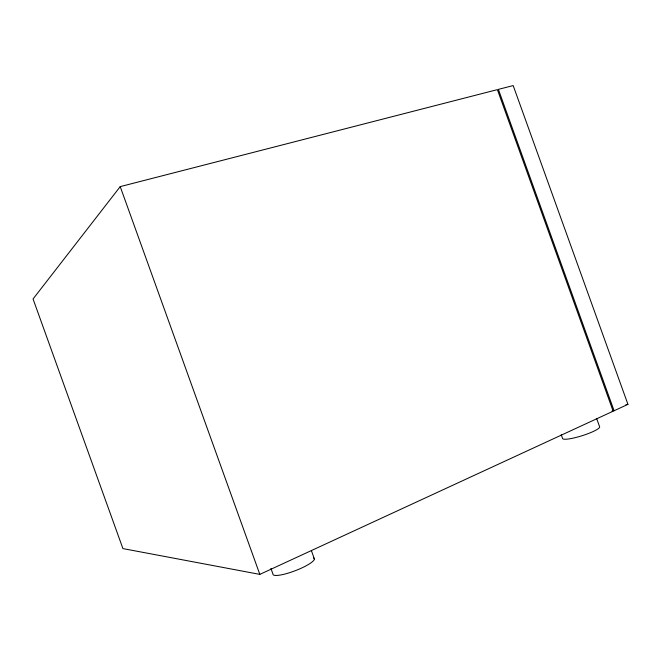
<?xml version="1.0" encoding="UTF-8"?>
<svg xmlns="http://www.w3.org/2000/svg" width="661" height="661" viewBox="0 0 661 661"><rect width="100%" height="100%" fill="white"/><g stroke="black" fill="none" stroke-linecap="round" stroke-linejoin="round"><path stroke-width="0.99" d="M120.219 186.617L33.05 298.97L122.921 548.589L259.823 574.384L613.152 411.192L497.378 89.632L120.219 186.617L259.823 574.384M614.086 410.762L627.95 404.358L513.184 85.575L498.377 89.375L614.086 410.762L612.045 411.018M625.901 404.623L627.95 404.358M596.66 418.537L599.634 426.791A19.425 3.222 -17.5 0 1 581.738 435.83A19.425 3.222 -17.5 0 1 562.561 438.392L561.247 434.756M311.389 550.621L314.372 558.909M270.927 568.41L272.919 573.938A22.119 4.47 -20.9 0 0 296.26 570.311A22.119 4.47 -20.9 0 0 313.57 557.975"/></g></svg>
